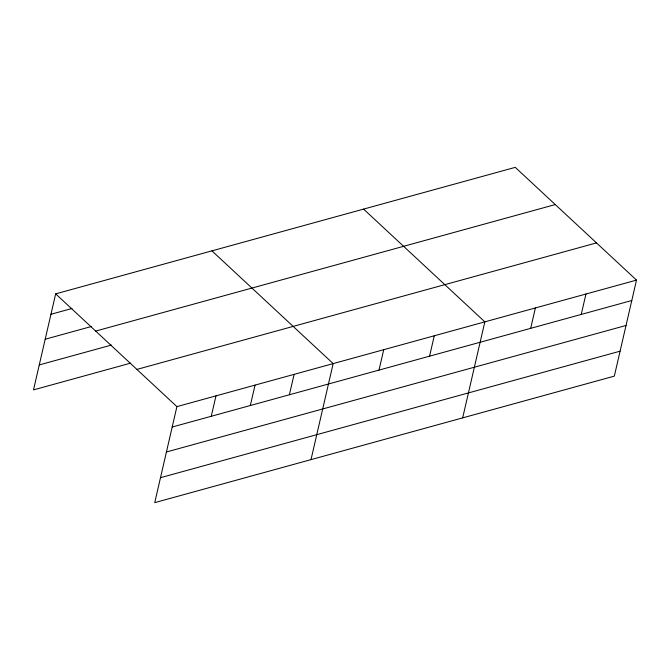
<?xml version="1.0" encoding="UTF-8"?>
<svg xmlns="http://www.w3.org/2000/svg" width="670" height="670" viewBox="0 0 670 670"><rect width="100%" height="100%" fill="white"/><g stroke="black" fill="none" stroke-linecap="round" stroke-linejoin="round"><path stroke-width="1" d="M55.669 293.87L176.905 406.623L154.737 502.642L614.331 376.13L636.5 280.11L515.264 167.358L55.669 293.87L33.5 389.89L130.667 363.14M211.259 416.271L215.975 395.87M250.329 405.517L255.035 385.116M289.39 394.764L294.105 374.363M311.006 459.628L333.166 363.609L211.929 250.856M379.011 370.1L383.726 349.698M429.57 356.18L434.277 335.779M462.669 417.879L484.837 321.86L363.592 209.107M530.682 328.35L535.389 307.949M581.233 314.431L585.948 294.029M50.954 314.272L71.992 308.485M45.2 339.229L91.271 326.541M95.676 331.081L555.271 204.568M39.262 364.932L111.379 345.084M136.898 369.421L596.493 242.9M176.905 406.623L636.5 280.11M172.198 427.024L631.793 300.512M166.436 451.982L626.031 325.469M160.498 477.685L620.093 351.172"/></g></svg>
